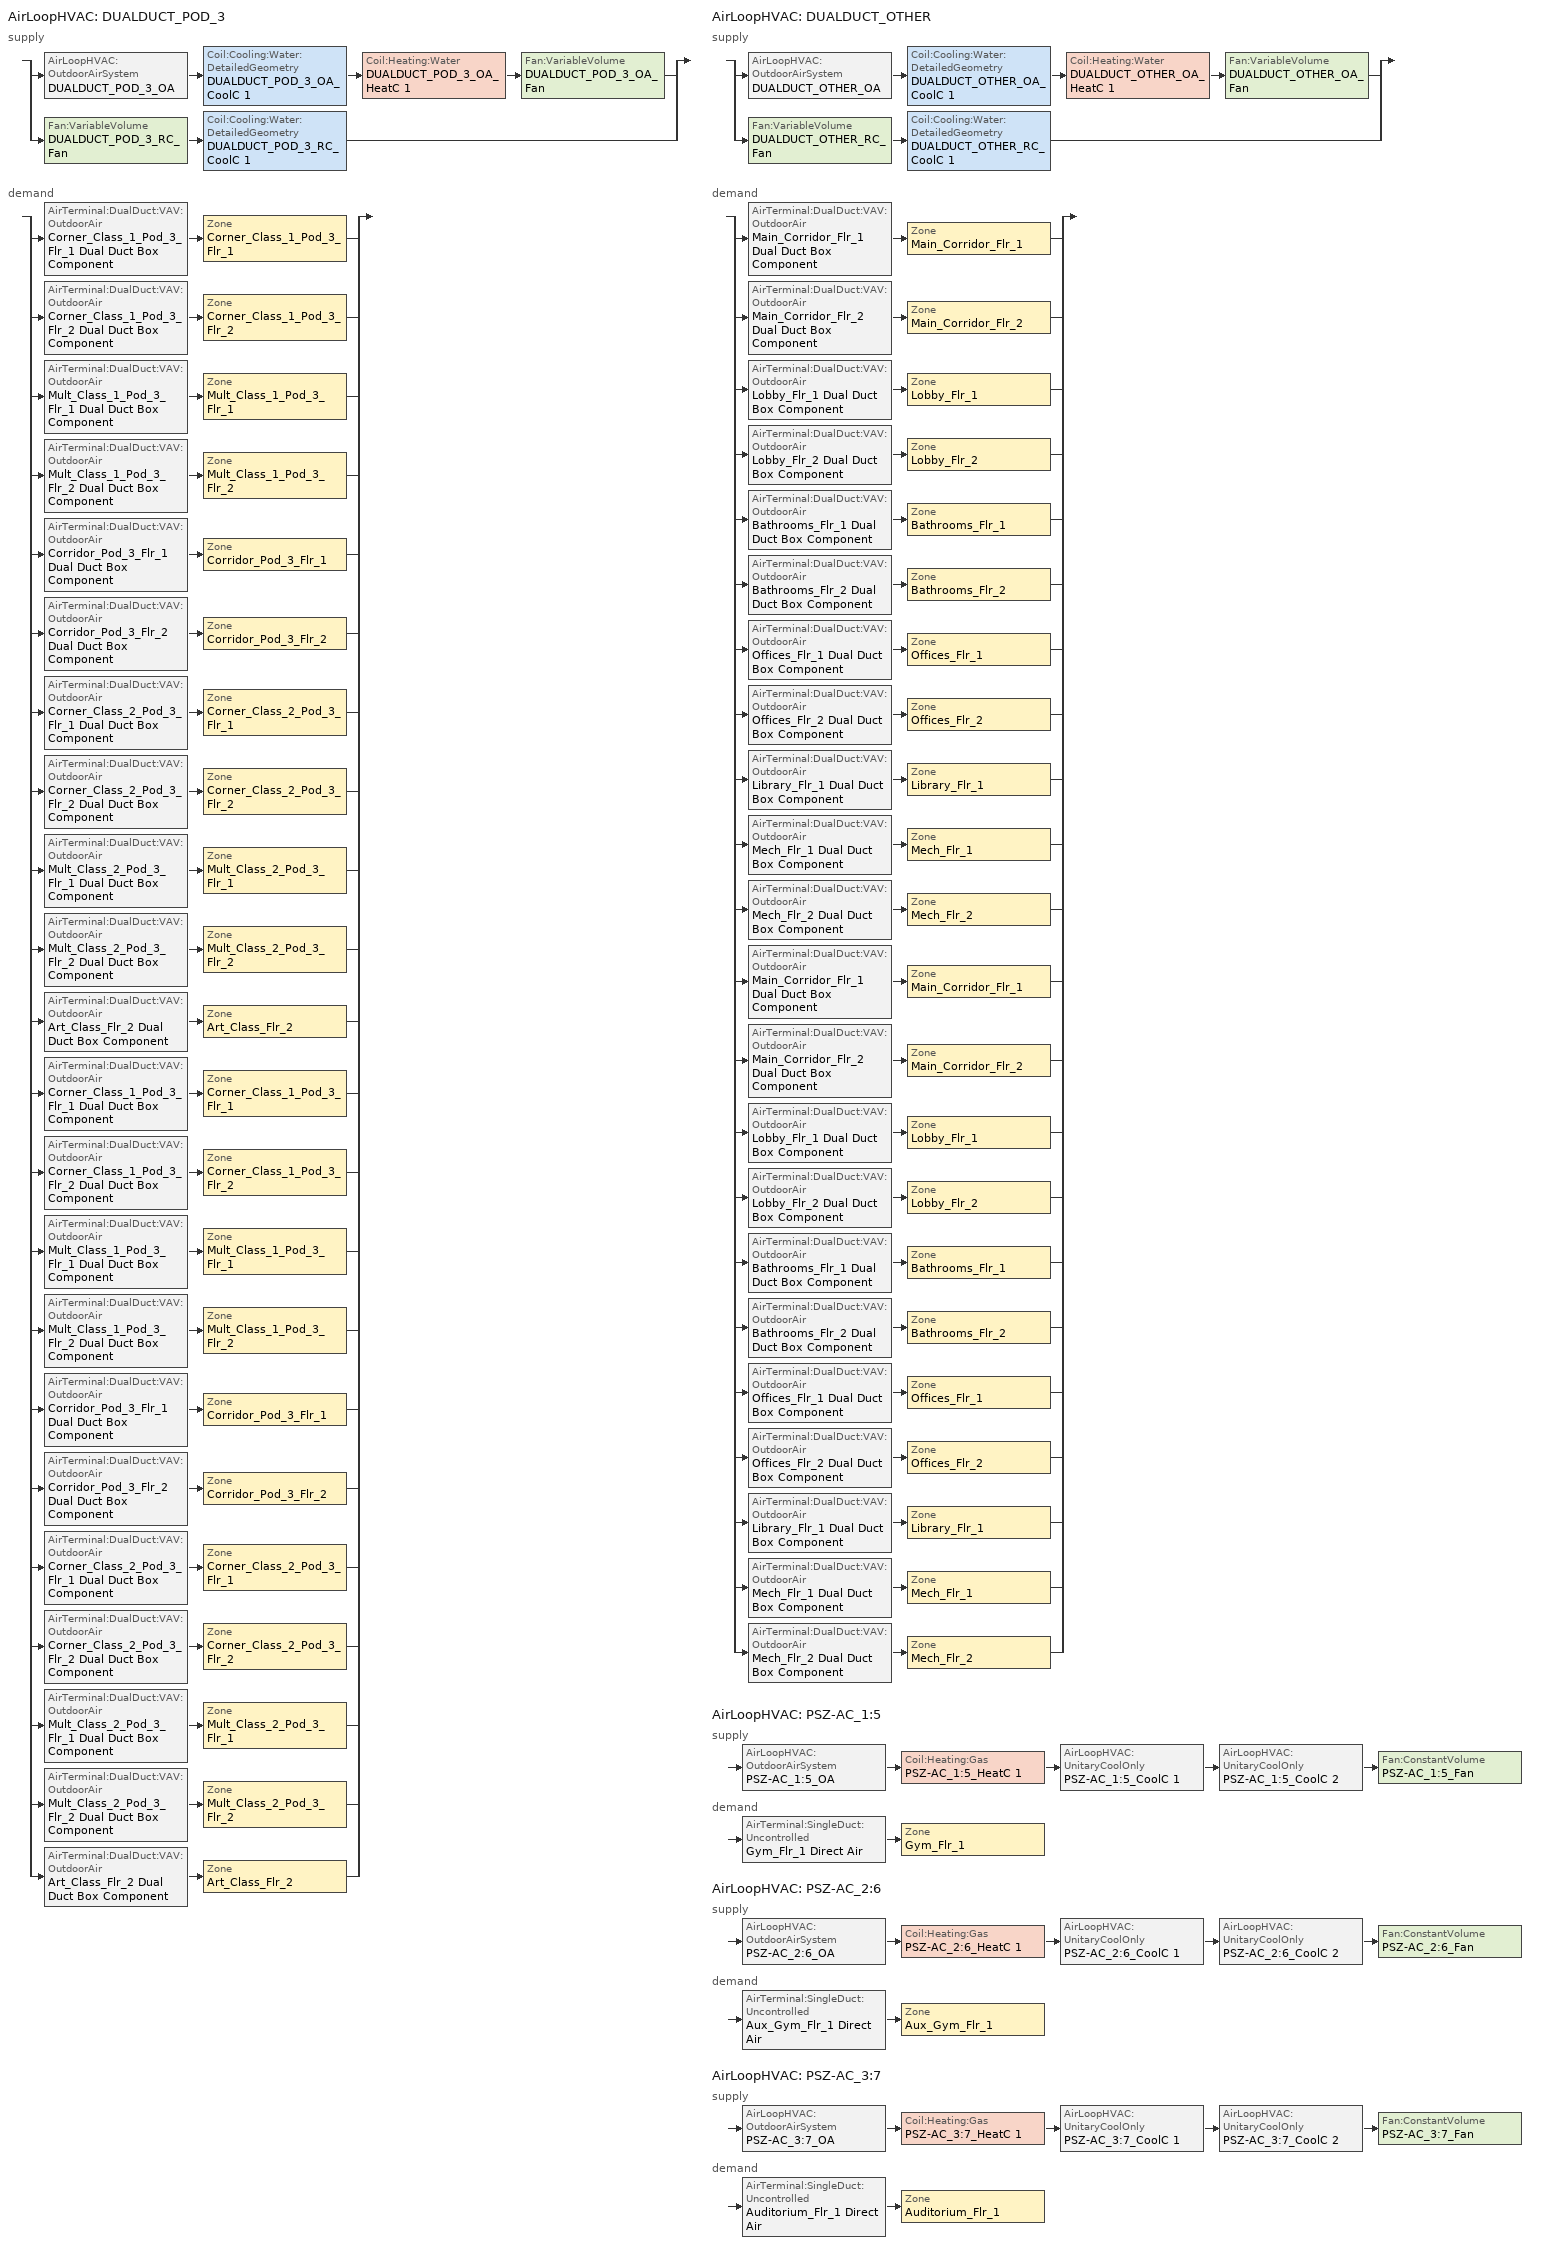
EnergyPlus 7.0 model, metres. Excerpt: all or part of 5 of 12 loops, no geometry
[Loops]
AirLoopHVAC 'DUALDUCT_POD_3'
 supply: split
  | AirLoopHVAC:OutdoorAirSystem 'DUALDUCT_POD_3_OA' > Coil:Cooling:Water:DetailedGeometry 'DUALDUCT_POD_3_OA_CoolC 1' > Coil:Heating:Water 'DUALDUCT_POD_3_OA_HeatC 1' > Fan:VariableVolume 'DUALDUCT_POD_3_OA_Fan'
  | Fan:VariableVolume 'DUALDUCT_POD_3_RC_Fan' > Coil:Cooling:Water:DetailedGeometry 'DUALDUCT_POD_3_RC_CoolC 1'
 demand: split
  | AirTerminal:DualDuct:VAV:OutdoorAir 'Corner_Class_1_Pod_3_Flr_1 Dual Duct Box Component' > Zone 'Corner_Class_1_Pod_3_Flr_1'
  | AirTerminal:DualDuct:VAV:OutdoorAir 'Corner_Class_1_Pod_3_Flr_2 Dual Duct Box Component' > Zone 'Corner_Class_1_Pod_3_Flr_2'
  | AirTerminal:DualDuct:VAV:OutdoorAir 'Mult_Class_1_Pod_3_Flr_1 Dual Duct Box Component' > Zone 'Mult_Class_1_Pod_3_Flr_1'
  | AirTerminal:DualDuct:VAV:OutdoorAir 'Mult_Class_1_Pod_3_Flr_2 Dual Duct Box Component' > Zone 'Mult_Class_1_Pod_3_Flr_2'
  | AirTerminal:DualDuct:VAV:OutdoorAir 'Corridor_Pod_3_Flr_1 Dual Duct Box Component' > Zone 'Corridor_Pod_3_Flr_1'
  | AirTerminal:DualDuct:VAV:OutdoorAir 'Corridor_Pod_3_Flr_2 Dual Duct Box Component' > Zone 'Corridor_Pod_3_Flr_2'
  | AirTerminal:DualDuct:VAV:OutdoorAir 'Corner_Class_2_Pod_3_Flr_1 Dual Duct Box Component' > Zone 'Corner_Class_2_Pod_3_Flr_1'
  | AirTerminal:DualDuct:VAV:OutdoorAir 'Corner_Class_2_Pod_3_Flr_2 Dual Duct Box Component' > Zone 'Corner_Class_2_Pod_3_Flr_2'
  | AirTerminal:DualDuct:VAV:OutdoorAir 'Mult_Class_2_Pod_3_Flr_1 Dual Duct Box Component' > Zone 'Mult_Class_2_Pod_3_Flr_1'
  | AirTerminal:DualDuct:VAV:OutdoorAir 'Mult_Class_2_Pod_3_Flr_2 Dual Duct Box Component' > Zone 'Mult_Class_2_Pod_3_Flr_2'
  | AirTerminal:DualDuct:VAV:OutdoorAir 'Art_Class_Flr_2 Dual Duct Box Component' > Zone 'Art_Class_Flr_2'
  | AirTerminal:DualDuct:VAV:OutdoorAir 'Corner_Class_1_Pod_3_Flr_1 Dual Duct Box Component' > Zone 'Corner_Class_1_Pod_3_Flr_1'
  | AirTerminal:DualDuct:VAV:OutdoorAir 'Corner_Class_1_Pod_3_Flr_2 Dual Duct Box Component' > Zone 'Corner_Class_1_Pod_3_Flr_2'
  | AirTerminal:DualDuct:VAV:OutdoorAir 'Mult_Class_1_Pod_3_Flr_1 Dual Duct Box Component' > Zone 'Mult_Class_1_Pod_3_Flr_1'
  | AirTerminal:DualDuct:VAV:OutdoorAir 'Mult_Class_1_Pod_3_Flr_2 Dual Duct Box Component' > Zone 'Mult_Class_1_Pod_3_Flr_2'
  | AirTerminal:DualDuct:VAV:OutdoorAir 'Corridor_Pod_3_Flr_1 Dual Duct Box Component' > Zone 'Corridor_Pod_3_Flr_1'
  | AirTerminal:DualDuct:VAV:OutdoorAir 'Corridor_Pod_3_Flr_2 Dual Duct Box Component' > Zone 'Corridor_Pod_3_Flr_2'
  | AirTerminal:DualDuct:VAV:OutdoorAir 'Corner_Class_2_Pod_3_Flr_1 Dual Duct Box Component' > Zone 'Corner_Class_2_Pod_3_Flr_1'
  | AirTerminal:DualDuct:VAV:OutdoorAir 'Corner_Class_2_Pod_3_Flr_2 Dual Duct Box Component' > Zone 'Corner_Class_2_Pod_3_Flr_2'
  | AirTerminal:DualDuct:VAV:OutdoorAir 'Mult_Class_2_Pod_3_Flr_1 Dual Duct Box Component' > Zone 'Mult_Class_2_Pod_3_Flr_1'
  | AirTerminal:DualDuct:VAV:OutdoorAir 'Mult_Class_2_Pod_3_Flr_2 Dual Duct Box Component' > Zone 'Mult_Class_2_Pod_3_Flr_2'
  | AirTerminal:DualDuct:VAV:OutdoorAir 'Art_Class_Flr_2 Dual Duct Box Component' > Zone 'Art_Class_Flr_2'
AirLoopHVAC 'DUALDUCT_OTHER'
 supply: split
  | AirLoopHVAC:OutdoorAirSystem 'DUALDUCT_OTHER_OA' > Coil:Cooling:Water:DetailedGeometry 'DUALDUCT_OTHER_OA_CoolC 1' > Coil:Heating:Water 'DUALDUCT_OTHER_OA_HeatC 1' > Fan:VariableVolume 'DUALDUCT_OTHER_OA_Fan'
  | Fan:VariableVolume 'DUALDUCT_OTHER_RC_Fan' > Coil:Cooling:Water:DetailedGeometry 'DUALDUCT_OTHER_RC_CoolC 1'
 demand: split
  | AirTerminal:DualDuct:VAV:OutdoorAir 'Main_Corridor_Flr_1 Dual Duct Box Component' > Zone 'Main_Corridor_Flr_1'
  | AirTerminal:DualDuct:VAV:OutdoorAir 'Main_Corridor_Flr_2 Dual Duct Box Component' > Zone 'Main_Corridor_Flr_2'
  | AirTerminal:DualDuct:VAV:OutdoorAir 'Lobby_Flr_1 Dual Duct Box Component' > Zone 'Lobby_Flr_1'
  | AirTerminal:DualDuct:VAV:OutdoorAir 'Lobby_Flr_2 Dual Duct Box Component' > Zone 'Lobby_Flr_2'
  | AirTerminal:DualDuct:VAV:OutdoorAir 'Bathrooms_Flr_1 Dual Duct Box Component' > Zone 'Bathrooms_Flr_1'
  | AirTerminal:DualDuct:VAV:OutdoorAir 'Bathrooms_Flr_2 Dual Duct Box Component' > Zone 'Bathrooms_Flr_2'
  | AirTerminal:DualDuct:VAV:OutdoorAir 'Offices_Flr_1 Dual Duct Box Component' > Zone 'Offices_Flr_1'
  | AirTerminal:DualDuct:VAV:OutdoorAir 'Offices_Flr_2 Dual Duct Box Component' > Zone 'Offices_Flr_2'
  | AirTerminal:DualDuct:VAV:OutdoorAir 'Library_Flr_1 Dual Duct Box Component' > Zone 'Library_Flr_1'
  | AirTerminal:DualDuct:VAV:OutdoorAir 'Mech_Flr_1 Dual Duct Box Component' > Zone 'Mech_Flr_1'
  | AirTerminal:DualDuct:VAV:OutdoorAir 'Mech_Flr_2 Dual Duct Box Component' > Zone 'Mech_Flr_2'
  | AirTerminal:DualDuct:VAV:OutdoorAir 'Main_Corridor_Flr_1 Dual Duct Box Component' > Zone 'Main_Corridor_Flr_1'
  | AirTerminal:DualDuct:VAV:OutdoorAir 'Main_Corridor_Flr_2 Dual Duct Box Component' > Zone 'Main_Corridor_Flr_2'
  | AirTerminal:DualDuct:VAV:OutdoorAir 'Lobby_Flr_1 Dual Duct Box Component' > Zone 'Lobby_Flr_1'
  | AirTerminal:DualDuct:VAV:OutdoorAir 'Lobby_Flr_2 Dual Duct Box Component' > Zone 'Lobby_Flr_2'
  | AirTerminal:DualDuct:VAV:OutdoorAir 'Bathrooms_Flr_1 Dual Duct Box Component' > Zone 'Bathrooms_Flr_1'
  | AirTerminal:DualDuct:VAV:OutdoorAir 'Bathrooms_Flr_2 Dual Duct Box Component' > Zone 'Bathrooms_Flr_2'
  | AirTerminal:DualDuct:VAV:OutdoorAir 'Offices_Flr_1 Dual Duct Box Component' > Zone 'Offices_Flr_1'
  | AirTerminal:DualDuct:VAV:OutdoorAir 'Offices_Flr_2 Dual Duct Box Component' > Zone 'Offices_Flr_2'
  | AirTerminal:DualDuct:VAV:OutdoorAir 'Library_Flr_1 Dual Duct Box Component' > Zone 'Library_Flr_1'
  | AirTerminal:DualDuct:VAV:OutdoorAir 'Mech_Flr_1 Dual Duct Box Component' > Zone 'Mech_Flr_1'
  | AirTerminal:DualDuct:VAV:OutdoorAir 'Mech_Flr_2 Dual Duct Box Component' > Zone 'Mech_Flr_2'
AirLoopHVAC 'PSZ-AC_1:5'
 supply: AirLoopHVAC:OutdoorAirSystem 'PSZ-AC_1:5_OA' > Coil:Heating:Gas 'PSZ-AC_1:5_HeatC 1' > AirLoopHVAC:UnitaryCoolOnly 'PSZ-AC_1:5_CoolC 1' > AirLoopHVAC:UnitaryCoolOnly 'PSZ-AC_1:5_CoolC 2' > Fan:ConstantVolume 'PSZ-AC_1:5_Fan'
 demand: AirTerminal:SingleDuct:Uncontrolled 'Gym_Flr_1 Direct Air' > Zone 'Gym_Flr_1'
AirLoopHVAC 'PSZ-AC_2:6'
 supply: AirLoopHVAC:OutdoorAirSystem 'PSZ-AC_2:6_OA' > Coil:Heating:Gas 'PSZ-AC_2:6_HeatC 1' > AirLoopHVAC:UnitaryCoolOnly 'PSZ-AC_2:6_CoolC 1' > AirLoopHVAC:UnitaryCoolOnly 'PSZ-AC_2:6_CoolC 2' > Fan:ConstantVolume 'PSZ-AC_2:6_Fan'
 demand: AirTerminal:SingleDuct:Uncontrolled 'Aux_Gym_Flr_1 Direct Air' > Zone 'Aux_Gym_Flr_1'
AirLoopHVAC 'PSZ-AC_3:7'
 supply: AirLoopHVAC:OutdoorAirSystem 'PSZ-AC_3:7_OA' > Coil:Heating:Gas 'PSZ-AC_3:7_HeatC 1' > AirLoopHVAC:UnitaryCoolOnly 'PSZ-AC_3:7_CoolC 1' > AirLoopHVAC:UnitaryCoolOnly 'PSZ-AC_3:7_CoolC 2' > Fan:ConstantVolume 'PSZ-AC_3:7_Fan'
 demand: AirTerminal:SingleDuct:Uncontrolled 'Auditorium_Flr_1 Direct Air' > Zone 'Auditorium_Flr_1'
[Sizing:Zone] Zone Cooling Design Supply Air Temperature {C}=14; Zone Heating Design Supply Air Temperature {C}=40; Zone Cooling Design Supply Air Humidity Ratio {kg-H20/kg-air}=0.0085; Zone Heating Design Supply Air Humidity Ratio {kg-H20/kg-air}=0.008; Cooling Design Air Flow Method {Flow/Zone | DesignDay | DesignDayWithLimit}=DesignDay; Cooling Minimum Air Flow Fraction=0; Heating Design Air Flow Method {Flow/Zone | DesignDay}=DesignDay; Heating Design Air Flow Rate=0; Design Zone Air Distribution Effectiveness in Cooling Mode=1; Design Zone Air Distribution Effectiveness in Heating Mode=1
Name | Design Specification Outdoor Air Object
Corner_Class_1_Pod_3_Flr_1 | Corner_Class_1_Pod_3_Flr_1 OA Design Spec
Corner_Class_1_Pod_3_Flr_2 | Corner_Class_1_Pod_3_Flr_2 OA Design Spec
Mult_Class_1_Pod_3_Flr_1 | Mult_Class_1_Pod_3_Flr_1 OA Design Spec
Mult_Class_1_Pod_3_Flr_2 | Mult_Class_1_Pod_3_Flr_2 OA Design Spec
Corridor_Pod_3_Flr_1 | Corridor_Pod_3_Flr_1 OA Design Spec
Corridor_Pod_3_Flr_2 | Corridor_Pod_3_Flr_2 OA Design Spec
Corner_Class_2_Pod_3_Flr_1 | Corner_Class_2_Pod_3_Flr_1 OA Design Spec
Corner_Class_2_Pod_3_Flr_2 | Corner_Class_2_Pod_3_Flr_2 OA Design Spec
Mult_Class_2_Pod_3_Flr_1 | Mult_Class_2_Pod_3_Flr_1 OA Design Spec
Mult_Class_2_Pod_3_Flr_2 | Mult_Class_2_Pod_3_Flr_2 OA Design Spec
Art_Class_Flr_2 | Art_Class_Flr_2 OA Design Spec
Main_Corridor_Flr_1 | Main_Corridor_Flr_1 OA Design Spec
Main_Corridor_Flr_2 | Main_Corridor_Flr_2 OA Design Spec
Lobby_Flr_1 | Lobby_Flr_1 OA Design Spec
Lobby_Flr_2 | Lobby_Flr_2 OA Design Spec
Bathrooms_Flr_1 | Bathrooms_Flr_1 OA Design Spec
Bathrooms_Flr_2 | Bathrooms_Flr_2 OA Design Spec
Offices_Flr_1 | Offices_Flr_1 OA Design Spec
Offices_Flr_2 | Offices_Flr_2 OA Design Spec
Library_Flr_1 | Library_Flr_1 OA Design Spec
Mech_Flr_1 | Mech_Flr_1 OA Design Spec
Mech_Flr_2 | Mech_Flr_2 OA Design Spec
Gym_Flr_1 | Gym_Flr_1 OA Design Spec
Aux_Gym_Flr_1 | Aux_Gym_Flr_1 OA Design Spec
Auditorium_Flr_1 | Auditorium_Flr_1 OA Design Spec
[DesignSpecification:OutdoorAir] Outdoor Air Flow Air Changes per Hour {1/hr}=0
Name | Outdoor Air Method | Outdoor Air Flow Per Person {m3/s-person} | Outdoor Air Flow Per Zone Floor Area {m3/s-m2} | Outdoor Air Flow Per Zone {m3/s} | Outdoor Air Flow per Person {m3/s-person} | Outdoor Air Flow per Zone Floor Area {m3/s-m2} | Outdoor Air Flow per Zone {m3/s} | Outdoor Air Flow Rate Fraction Schedule
Corner_Class_1_Pod_3_Flr_1 OA Design Spec; Corner_Class_1_Pod_3_Flr_2 OA Design Spec; Mult_Class_1_Pod_3_Flr_1 OA Design Spec; Mult_Class_1_Pod_3_Flr_2 OA Design Spec; Corner_Class_2_Pod_3_Flr_1 OA Design Spec; Corner_Class_2_Pod_3_Flr_2 OA Design Spec; Mult_Class_2_Pod_3_Flr_1 OA Design Spec; Mult_Class_2_Pod_3_Flr_2 OA Design Spec; Library_Flr_1 OA Design Spec | Sum | 0.004719 | 0.00061 | 0
Corner_Class_1_Pod_3_Flr_1 Dual Duct Box OA Design Spec; Corner_Class_1_Pod_3_Flr_2 Dual Duct Box OA Design Spec; Mult_Class_1_Pod_3_Flr_1 Dual Duct Box OA Design Spec; Mult_Class_1_Pod_3_Flr_2 Dual Duct Box OA Design Spec; Corner_Class_2_Pod_3_Flr_1 Dual Duct Box OA Design Spec; Corner_Class_2_Pod_3_Flr_2 Dual Duct Box OA Design Spec; Mult_Class_2_Pod_3_Flr_1 Dual Duct Box OA Design Spec; Mult_Class_2_Pod_3_Flr_2 Dual Duct Box OA Design Spec; Library_Flr_1 Dual Duct Box OA Design Spec | Sum |  |  |  | 0.004719 | 0.00061 | 0 | MinOA_Sched
Corridor_Pod_3_Flr_1 OA Design Spec; Corridor_Pod_3_Flr_2 OA Design Spec | Flow/Zone | 0 | 0 | 0.0976
Corridor_Pod_3_Flr_1 Dual Duct Box OA Design Spec; Corridor_Pod_3_Flr_2 Dual Duct Box OA Design Spec | Flow/Zone |  |  |  | 0 | 0 | 0.0976 | MinOA_Sched
Art_Class_Flr_2 OA Design Spec | Sum | 0.004719 | 0.000914 | 0
Art_Class_Flr_2 Dual Duct Box OA Design Spec | Sum |  |  |  | 0.004719 | 0.000914 | 0 | MinOA_Sched
Main_Corridor_Flr_1 OA Design Spec; Main_Corridor_Flr_2 OA Design Spec | Flow/Zone | 0 | 0 | 0.3477
Main_Corridor_Flr_1 Dual Duct Box OA Design Spec; Main_Corridor_Flr_2 Dual Duct Box OA Design Spec | Flow/Zone |  |  |  | 0 | 0 | 0.3477 | MinOA_Sched
Lobby_Flr_1 OA Design Spec; Lobby_Flr_2 OA Design Spec | Flow/Zone | 0 | 0 | 0.06405
Lobby_Flr_1 Dual Duct Box OA Design Spec; Lobby_Flr_2 Dual Duct Box OA Design Spec | Flow/Zone |  |  |  | 0 | 0 | 0.06405 | MinOA_Sched
Bathrooms_Flr_1 OA Design Spec; Bathrooms_Flr_2 OA Design Spec | Flow/Zone | 0 | 0 | 0.42672
Bathrooms_Flr_1 Dual Duct Box OA Design Spec; Bathrooms_Flr_2 Dual Duct Box OA Design Spec | Flow/Zone |  |  |  | 0 | 0 | 0.42672 | MinOA_Sched
Offices_Flr_1 OA Design Spec; Offices_Flr_2 OA Design Spec | Sum | 0.00236 | 0.000305 | 0
Offices_Flr_1 Dual Duct Box OA Design Spec; Offices_Flr_2 Dual Duct Box OA Design Spec | Sum |  |  |  | 0.00236 | 0.000305 | 0 | MinOA_Sched
Mech_Flr_1 OA Design Spec; Mech_Flr_2 OA Design Spec | Flow/Zone | 0 | 0 | 0.10431
Mech_Flr_1 Dual Duct Box OA Design Spec; Mech_Flr_2 Dual Duct Box OA Design Spec | Flow/Zone |  |  |  | 0 | 0 | 0.10431 | MinOA_Sched
Gym_Flr_1 OA Design Spec | Flow/Zone | 0 | 0 | 7.59772
Aux_Gym_Flr_1 OA Design Spec | Flow/Zone | 0 | 0 | 4.79856
Auditorium_Flr_1 OA Design Spec | Flow/Zone | 0 | 0 | 1.93317
[ZoneControl:Thermostat] Control Type Schedule=Dual Zone Control Type Sched
Name | Zone | Control 1
Corner_Class_1_Pod_3_Flr_1 Thermostat | Corner_Class_1_Pod_3_Flr_1 | Corner_Class_1_Pod_3_Flr_1 DualSPSched
Corner_Class_1_Pod_3_Flr_2 Thermostat | Corner_Class_1_Pod_3_Flr_2 | Corner_Class_1_Pod_3_Flr_2 DualSPSched
Mult_Class_1_Pod_3_Flr_1 Thermostat | Mult_Class_1_Pod_3_Flr_1 | Mult_Class_1_Pod_3_Flr_1 DualSPSched
Mult_Class_1_Pod_3_Flr_2 Thermostat | Mult_Class_1_Pod_3_Flr_2 | Mult_Class_1_Pod_3_Flr_2 DualSPSched
Corridor_Pod_3_Flr_1 Thermostat | Corridor_Pod_3_Flr_1 | Corridor_Pod_3_Flr_1 DualSPSched
Corridor_Pod_3_Flr_2 Thermostat | Corridor_Pod_3_Flr_2 | Corridor_Pod_3_Flr_2 DualSPSched
Corner_Class_2_Pod_3_Flr_1 Thermostat | Corner_Class_2_Pod_3_Flr_1 | Corner_Class_2_Pod_3_Flr_1 DualSPSched
Corner_Class_2_Pod_3_Flr_2 Thermostat | Corner_Class_2_Pod_3_Flr_2 | Corner_Class_2_Pod_3_Flr_2 DualSPSched
Mult_Class_2_Pod_3_Flr_1 Thermostat | Mult_Class_2_Pod_3_Flr_1 | Mult_Class_2_Pod_3_Flr_1 DualSPSched
Mult_Class_2_Pod_3_Flr_2 Thermostat | Mult_Class_2_Pod_3_Flr_2 | Mult_Class_2_Pod_3_Flr_2 DualSPSched
Art_Class_Flr_2 Thermostat | Art_Class_Flr_2 | Art_Class_Flr_2 DualSPSched
Main_Corridor_Flr_1 Thermostat | Main_Corridor_Flr_1 | Main_Corridor_Flr_1 DualSPSched
Main_Corridor_Flr_2 Thermostat | Main_Corridor_Flr_2 | Main_Corridor_Flr_2 DualSPSched
Lobby_Flr_1 Thermostat | Lobby_Flr_1 | Lobby_Flr_1 DualSPSched
Lobby_Flr_2 Thermostat | Lobby_Flr_2 | Lobby_Flr_2 DualSPSched
Bathrooms_Flr_1 Thermostat | Bathrooms_Flr_1 | Bathrooms_Flr_1 DualSPSched
Bathrooms_Flr_2 Thermostat | Bathrooms_Flr_2 | Bathrooms_Flr_2 DualSPSched
Offices_Flr_1 Thermostat | Offices_Flr_1 | Offices_Flr_1 DualSPSched
Offices_Flr_2 Thermostat | Offices_Flr_2 | Offices_Flr_2 DualSPSched
Library_Flr_1 Thermostat | Library_Flr_1 | Library_Flr_1 DualSPSched
Mech_Flr_1 Thermostat | Mech_Flr_1 | Mech_Flr_1 DualSPSched
Mech_Flr_2 Thermostat | Mech_Flr_2 | Mech_Flr_2 DualSPSched
Gym_Flr_1 Thermostat | Gym_Flr_1 | Gym_Flr_1 DualSPSched
Aux_Gym_Flr_1 Thermostat | Aux_Gym_Flr_1 | Aux_Gym_Flr_1 DualSPSched
Auditorium_Flr_1 Thermostat | Auditorium_Flr_1 | Auditorium_Flr_1 DualSPSched
[ThermostatSetpoint:DualSetpoint]
Name | Heating Setpoint Temperature Schedule | Cooling Setpoint Temperature Schedule
Corner_Class_1_Pod_3_Flr_1 DualSPSched; Corner_Class_1_Pod_3_Flr_2 DualSPSched; Mult_Class_1_Pod_3_Flr_1 DualSPSched; Mult_Class_1_Pod_3_Flr_2 DualSPSched; Corridor_Pod_3_Flr_1 DualSPSched; Corridor_Pod_3_Flr_2 DualSPSched; Corner_Class_2_Pod_3_Flr_1 DualSPSched; Corner_Class_2_Pod_3_Flr_2 DualSPSched; Mult_Class_2_Pod_3_Flr_1 DualSPSched; Mult_Class_2_Pod_3_Flr_2 DualSPSched; Art_Class_Flr_2 DualSPSched; Main_Corridor_Flr_1 DualSPSched; Main_Corridor_Flr_2 DualSPSched; Lobby_Flr_1 DualSPSched; Lobby_Flr_2 DualSPSched; Bathrooms_Flr_1 DualSPSched; Bathrooms_Flr_2 DualSPSched; Offices_Flr_1 DualSPSched; Offices_Flr_2 DualSPSched; Library_Flr_1 DualSPSched; Mech_Flr_1 DualSPSched; Mech_Flr_2 DualSPSched | HtgSetP_Sch | ClgSetP_Sch
Gym_Flr_1 DualSPSched; Aux_Gym_Flr_1 DualSPSched; Auditorium_Flr_1 DualSPSched | GymAud_HtgSetP_Sch | GymAud_ClgSetP_Sch
[Zone equipment]
Corner_Class_1_Pod_3_Flr_1: Corner_Class_1_Pod_3_Flr_1 Dual Duct Box Component, Corner_Class_1_Pod_3_Flr_1 Baseboard Heater
Corner_Class_1_Pod_3_Flr_2: Corner_Class_1_Pod_3_Flr_2 Dual Duct Box Component, Corner_Class_1_Pod_3_Flr_2 Baseboard Heater
Mult_Class_1_Pod_3_Flr_1: Mult_Class_1_Pod_3_Flr_1 Dual Duct Box Component, Mult_Class_1_Pod_3_Flr_1 Baseboard Heater
Mult_Class_1_Pod_3_Flr_2: Mult_Class_1_Pod_3_Flr_2 Dual Duct Box Component, Mult_Class_1_Pod_3_Flr_2 Baseboard Heater
Corridor_Pod_3_Flr_1: Corridor_Pod_3_Flr_1 Dual Duct Box Component, Corridor_Pod_3_Flr_1 Baseboard Heater
Corridor_Pod_3_Flr_2: Corridor_Pod_3_Flr_2 Dual Duct Box Component, Corridor_Pod_3_Flr_2 Baseboard Heater
Corner_Class_2_Pod_3_Flr_1: Corner_Class_2_Pod_3_Flr_1 Dual Duct Box Component, Corner_Class_2_Pod_3_Flr_1 Baseboard Heater
Corner_Class_2_Pod_3_Flr_2: Corner_Class_2_Pod_3_Flr_2 Dual Duct Box Component, Corner_Class_2_Pod_3_Flr_2 Baseboard Heater
Mult_Class_2_Pod_3_Flr_1: Mult_Class_2_Pod_3_Flr_1 Dual Duct Box Component, Mult_Class_2_Pod_3_Flr_1 Baseboard Heater
Mult_Class_2_Pod_3_Flr_2: Mult_Class_2_Pod_3_Flr_2 Dual Duct Box Component, Mult_Class_2_Pod_3_Flr_2 Baseboard Heater
Art_Class_Flr_2: Art_Class_Flr_2 Dual Duct Box Component, Art_Class_Flr_2 Baseboard Heater
Main_Corridor_Flr_1: Main_Corridor_Flr_1 Dual Duct Box Component, Main_Corridor_Flr_1 Baseboard Heater
Main_Corridor_Flr_2: Main_Corridor_Flr_2 Dual Duct Box Component, Main_Corridor_Flr_2 Baseboard Heater
Lobby_Flr_1: Lobby_Flr_1 Dual Duct Box Component, Lobby_Flr_1 Baseboard Heater
Lobby_Flr_2: Lobby_Flr_2 Dual Duct Box Component, Lobby_Flr_2 Baseboard Heater
Bathrooms_Flr_1: Bathrooms_Flr_1 Dual Duct Box Component, Bathrooms_Flr_1 Baseboard Heater, Bathrooms_Flr_1 Exhaust Fan 1
Bathrooms_Flr_2: Bathrooms_Flr_2 Dual Duct Box Component, Bathrooms_Flr_2 Baseboard Heater, Bathrooms_Flr_2 Exhaust Fan 1
Offices_Flr_1: Offices_Flr_1 Dual Duct Box Component, Offices_Flr_1 Baseboard Heater
Offices_Flr_2: Offices_Flr_2 Dual Duct Box Component, Offices_Flr_2 Baseboard Heater
Library_Flr_1: Library_Flr_1 Dual Duct Box Component, Library_Flr_1 Baseboard Heater
Mech_Flr_1: Mech_Flr_1 Dual Duct Box Component, Mech_Flr_1 Baseboard Heater
Mech_Flr_2: Mech_Flr_2 Dual Duct Box Component, Mech_Flr_2 Baseboard Heater
Gym_Flr_1: Gym_Flr_1 Direct Air
Aux_Gym_Flr_1: Aux_Gym_Flr_1 Direct Air
Auditorium_Flr_1: Auditorium_Flr_1 Direct Air
[AirTerminal:DualDuct:VAV:OutdoorAir] Availability Schedule=ALWAYS_ON; Maximum Damper Air Flow Rate {m3/s}=AUTOSIZE
Name | Design Specification Outdoor Air Object | Per Person Ventilation Rate Mode
Corner_Class_1_Pod_3_Flr_1 Dual Duct Box Component | Corner_Class_1_Pod_3_Flr_1 Dual Duct Box OA Design Spec | CurrentOccupancy
Corner_Class_1_Pod_3_Flr_2 Dual Duct Box Component | Corner_Class_1_Pod_3_Flr_2 Dual Duct Box OA Design Spec | CurrentOccupancy
Mult_Class_1_Pod_3_Flr_1 Dual Duct Box Component | Mult_Class_1_Pod_3_Flr_1 Dual Duct Box OA Design Spec | CurrentOccupancy
Mult_Class_1_Pod_3_Flr_2 Dual Duct Box Component | Mult_Class_1_Pod_3_Flr_2 Dual Duct Box OA Design Spec | CurrentOccupancy
Corridor_Pod_3_Flr_1 Dual Duct Box Component | Corridor_Pod_3_Flr_1 Dual Duct Box OA Design Spec | DesignOccupancy
Corridor_Pod_3_Flr_2 Dual Duct Box Component | Corridor_Pod_3_Flr_2 Dual Duct Box OA Design Spec | DesignOccupancy
Corner_Class_2_Pod_3_Flr_1 Dual Duct Box Component | Corner_Class_2_Pod_3_Flr_1 Dual Duct Box OA Design Spec | CurrentOccupancy
Corner_Class_2_Pod_3_Flr_2 Dual Duct Box Component | Corner_Class_2_Pod_3_Flr_2 Dual Duct Box OA Design Spec | CurrentOccupancy
Mult_Class_2_Pod_3_Flr_1 Dual Duct Box Component | Mult_Class_2_Pod_3_Flr_1 Dual Duct Box OA Design Spec | CurrentOccupancy
Mult_Class_2_Pod_3_Flr_2 Dual Duct Box Component | Mult_Class_2_Pod_3_Flr_2 Dual Duct Box OA Design Spec | CurrentOccupancy
Art_Class_Flr_2 Dual Duct Box Component | Art_Class_Flr_2 Dual Duct Box OA Design Spec | CurrentOccupancy
Main_Corridor_Flr_1 Dual Duct Box Component | Main_Corridor_Flr_1 Dual Duct Box OA Design Spec | DesignOccupancy
Main_Corridor_Flr_2 Dual Duct Box Component | Main_Corridor_Flr_2 Dual Duct Box OA Design Spec | DesignOccupancy
Lobby_Flr_1 Dual Duct Box Component | Lobby_Flr_1 Dual Duct Box OA Design Spec | DesignOccupancy
Lobby_Flr_2 Dual Duct Box Component | Lobby_Flr_2 Dual Duct Box OA Design Spec | DesignOccupancy
Bathrooms_Flr_1 Dual Duct Box Component | Bathrooms_Flr_1 Dual Duct Box OA Design Spec | DesignOccupancy
Bathrooms_Flr_2 Dual Duct Box Component | Bathrooms_Flr_2 Dual Duct Box OA Design Spec | DesignOccupancy
Offices_Flr_1 Dual Duct Box Component | Offices_Flr_1 Dual Duct Box OA Design Spec | CurrentOccupancy
Offices_Flr_2 Dual Duct Box Component | Offices_Flr_2 Dual Duct Box OA Design Spec | CurrentOccupancy
Library_Flr_1 Dual Duct Box Component | Library_Flr_1 Dual Duct Box OA Design Spec | CurrentOccupancy
Mech_Flr_1 Dual Duct Box Component | Mech_Flr_1 Dual Duct Box OA Design Spec | DesignOccupancy
Mech_Flr_2 Dual Duct Box Component | Mech_Flr_2 Dual Duct Box OA Design Spec | DesignOccupancy
[Fan:ZoneExhaust] Availability Schedule=MinOA_Sched; Fan Efficiency=0.45; Pressure Rise {Pa}=125; Maximum Flow Rate {m3/s} [*******]=0.4267
Bathrooms_Flr_1 Exhaust Fan 1; Bathrooms_Flr_2 Exhaust Fan 1
[AirTerminal:SingleDuct:Uncontrolled] Availability Schedule=ALWAYS_ON; Maximum Air Flow Rate {m3/s}=AUTOSIZE
Gym_Flr_1 Direct Air; Aux_Gym_Flr_1 Direct Air; Auditorium_Flr_1 Direct Air
[SetpointManager:SingleZone:Reheat] Control Variable=Temperature; Minimum Supply Air Temperature C=10; Maximum Supply Air Temperature C=50
Name | Control Zone | Setpoint Node or NodeList
SupAirTemp MngrGym_Flr_1 | Gym_Flr_1 | PSZ-AC_1:5 Supply Equipment Outlet Node
SupAirTemp MngrAux_Gym_Flr_1 | Aux_Gym_Flr_1 | PSZ-AC_2:6 Supply Equipment Outlet Node
SupAirTemp MngrAuditorium_Flr_1 | Auditorium_Flr_1 | PSZ-AC_3:7 Supply Equipment Outlet Node
[AirLoopHVAC] Design Supply Air Flow Rate {m3/s}=AUTOSIZE
DUALDUCT_POD_3; DUALDUCT_OTHER; PSZ-AC_1:5; PSZ-AC_2:6; PSZ-AC_3:7
[Controller:WaterCoil] Control Variable {Temperature | HumidityRatio | TemperatureAndHumidityRatio | Flow}=Temperature; Maximum Actuated Flow {m3/s}=AUTOSIZE; Minimum Actuated Flow {m3/s}=0
Name | Action {Normal | Reverse} | Actuator Variable {Flow} | Actuator Variable {FLOW} | Controller Convergence Tolerance {delta C} [Delta temp from setpoint]
DUALDUCT_POD_3_OA_CoolC 1_Controller; DUALDUCT_POD_3_RC_CoolC 1_Controller; DUALDUCT_OTHER_OA_CoolC 1_Controller; DUALDUCT_OTHER_RC_CoolC 1_Controller | Reverse | Flow
DUALDUCT_POD_3_OA_HeatC 1_Controller; DUALDUCT_OTHER_OA_HeatC 1_Controller | Normal |  | Flow | 0.0001
[SetpointManager:Scheduled] Control Variable {Temperature | Others}=Temperature
Name | Schedule | Setpoint Node or NodeList
DUALDUCT_POD_3 SAT Setpoint | DOAS_SAT_Sch | DUALDUCT_POD_3 Supply Equipment Outlet Node
DUALDUCT_POD_3 RC SAT Setpoint | Cold_Deck_SAT_Sch | DUALDUCT_POD_3 Recirc Supply Equipment Outlet Node
DUALDUCT_OTHER SAT Setpoint | DOAS_SAT_Sch | DUALDUCT_OTHER Supply Equipment Outlet Node
DUALDUCT_OTHER RC SAT Setpoint | Cold_Deck_SAT_Sch | DUALDUCT_OTHER Recirc Supply Equipment Outlet Node
[SetpointManager:MixedAir]
Name | Control Variable {Temperature} | Setpoint Node or NodeList | Control Variable
DUALDUCT_POD_3_OA_CoolC 1 SAT Manager | Temperature | DUALDUCT_POD_3_OA_CoolC 1-DUALDUCT_POD_3_OA_HeatC 1Node
DUALDUCT_POD_3_OA_HeatC 1 SAT Manager | Temperature | DUALDUCT_POD_3_OA_HeatC 1-DUALDUCT_POD_3_OA_FanNode
DUALDUCT_POD_3 ERV Mixed Air Temp Manager |  | DUALDUCT_POD_3_OAOutside Air Heat Recovery-DUALDUCT_POD_3_OAMixing BoxNode | Temperature
DUALDUCT_OTHER_OA_CoolC 1 SAT Manager | Temperature | DUALDUCT_OTHER_OA_CoolC 1-DUALDUCT_OTHER_OA_HeatC 1Node
DUALDUCT_OTHER_OA_HeatC 1 SAT Manager | Temperature | DUALDUCT_OTHER_OA_HeatC 1-DUALDUCT_OTHER_OA_FanNode
DUALDUCT_OTHER ERV Mixed Air Temp Manager |  | DUALDUCT_OTHER_OAOutside Air Heat Recovery-DUALDUCT_OTHER_OAMixing BoxNode | Temperature
PSZ-AC_1:5_HeatC 1 MixedAir Manager |  | PSZ-AC_1:5_HeatC 1-PSZ-AC_1:5_CoolC 1Node | Temperature
PSZ-AC_1:5_CoolC 1 SAT Manager | Temperature | PSZ-AC_1:5_CoolC 1-PSZ-AC_1:5_CoolC 2Node
PSZ-AC_1:5 ERV Mixed Air Temp Manager |  | PSZ-AC_1:5_OAOutside Air Heat Recovery-PSZ-AC_1:5_OAMixing BoxNode | Temperature
PSZ-AC_1:5 OA Mixed Air Temp Manager |  | PSZ-AC_1:5_OA-PSZ-AC_1:5_HeatC 1Node | Temperature
PSZ-AC_2:6_HeatC 1 MixedAir Manager |  | PSZ-AC_2:6_HeatC 1-PSZ-AC_2:6_CoolC 1Node | Temperature
PSZ-AC_2:6_CoolC 1 SAT Manager | Temperature | PSZ-AC_2:6_CoolC 1-PSZ-AC_2:6_CoolC 2Node
PSZ-AC_2:6 ERV Mixed Air Temp Manager |  | PSZ-AC_2:6_OAOutside Air Heat Recovery-PSZ-AC_2:6_OAMixing BoxNode | Temperature
PSZ-AC_2:6 OA Mixed Air Temp Manager |  | PSZ-AC_2:6_OA-PSZ-AC_2:6_HeatC 1Node | Temperature
PSZ-AC_3:7_HeatC 1 MixedAir Manager |  | PSZ-AC_3:7_HeatC 1-PSZ-AC_3:7_CoolC 1Node | Temperature
PSZ-AC_3:7_CoolC 1 SAT Manager | Temperature | PSZ-AC_3:7_CoolC 1-PSZ-AC_3:7_CoolC 2Node
PSZ-AC_3:7 ERV Mixed Air Temp Manager |  | PSZ-AC_3:7_OAOutside Air Heat Recovery-PSZ-AC_3:7_OAMixing BoxNode | Temperature
PSZ-AC_3:7 OA Mixed Air Temp Manager |  | PSZ-AC_3:7_OA-PSZ-AC_3:7_HeatC 1Node | Temperature
[Sizing:System] Design Outdoor Air Flow Rate {m3/s}=AUTOSIZE; Minimum System Air Flow Ratio=1; Preheat Design Temperature {C}=7; Preheat Design Humidity Ratio {kg-H2O/kg-air}=0.008; Precool Design Temperature {C}=12.8; Precool Design Humidity Ratio {kg-H2O/kg-air}=0.008; Central Cooling Design Supply Air Temperature {C}=12.8; Central Heating Design Supply Air Temperature {C}=40; Sizing Option {Coincident | NonCoincident}=NonCoincident; 100% Outdoor Air in Cooling {Yes | No}=No; 100% Outdoor Air in Heating {Yes | No}=No; Central Cooling Design Supply Air Humidity Ratio {kg-H2O/kg-air}=0.0085; Central Heating Design Supply Air Humidity Ratio {kg-H2O/kg-air}=0.008; Cooling Design Air Flow Method=DesignDay; Cooling Design Air Flow Rate {m3/s}=0; Heating Design Air Flow Method=DesignDay; Heating Design Air Flow Rate {m3/s}=0; System Outdoor Air Method { ZoneSum | VentilationRateProcedure }=VentilationRateProcedure
Name | Type Of Load To Size On
DUALDUCT_POD_3; DUALDUCT_OTHER | SENSIBLE
PSZ-AC_1:5; PSZ-AC_2:6; PSZ-AC_3:7 | Sensible
[HeatExchanger:AirToAir:SensibleAndLatent] Availability Schedule=ALWAYS_ON; Nominal Supply Air Flow Rate {m3/s}=AUTOSIZE; Sensible Effectiveness at 100% Heating Air Flow=0.75; Latent Effectiveness at 100% Heating Air Flow=0.69; Sensible Effectiveness at 75% Heating Air Flow=0.75; Latent Effectiveness at 75% Heating Air Flow=0.69; Sensible Effectiveness at 100% Cooling Air Flow=0.75; Latent Effectiveness at 100% Cooling Air Flow=0.69; Sensible Effectiveness at 75% Cooling Air Flow=0.75; Latent Effectiveness at 75% Cooling Air Flow=0.69; Nominal Electric Power {W}=0; Supply Outlet Temperature Control {YES | NO}=Yes; Heat Exchanger Type { Plate | Rotary }=Plate; Frost Control Type { None | ExhaustAirRecirculation | ExhaustOnly | MinimumExhaustTemperature }=ExhaustOnly; Threshold Temperature {C}=-23.3; Initial Defrost Time Fraction {min/min}=0.167; Rate of Defrost Time Fraction Increase {min/min per deg C}=0.024; Economizer Lockout=No
DUALDUCT_POD_3_OAOutside Air Heat Recovery; DUALDUCT_OTHER_OAOutside Air Heat Recovery; PSZ-AC_1:5_OAOutside Air Heat Recovery; PSZ-AC_2:6_OAOutside Air Heat Recovery; PSZ-AC_3:7_OAOutside Air Heat Recovery
[Controller:OutdoorAir] Maximum Outdoor Air Flow Rate {m3/s}=AUTOSIZE; Economizer Control Action Type=ModulateFlow; Economizer Maximum Limit Dry-Bulb Temperature {C}=28; Economizer Maximum Limit Enthalpy {J/kg}=64000; Economizer Minimum Limit Dry-Bulb Temperature {C}=-100; Lockout Type=NoLockout; Minimum Limit Type=FixedMinimum; High Humidity Control=No; Heat Recovery Bypass Control Type=BypassWhenOAFlowGreaterThanMinimum
Name | Minimum Outdoor Air Flow Rate {m3/s} | Economizer Control Type | Minimum Outdoor Air Schedule | Minimum Fraction of Outdoor Air Schedule
DUALDUCT_POD_3_OA_Controller | 0 | NoEconomizer | MinOA_Sched | DUALDUCT_POD_3_OAMinOAFracSchedule
DUALDUCT_OTHER_OA_Controller | 0 | NoEconomizer | MinOA_Sched | DUALDUCT_OTHER_OAMinOAFracSchedule
PSZ-AC_1:5_OA_Controller; PSZ-AC_2:6_OA_Controller; PSZ-AC_3:7_OA_Controller | AUTOSIZE | DifferentialEnthalpy | GymAud_MinOA_Sched
[Coil:Cooling:Water:DetailedGeometry] Availability Schedule=ALWAYS_ON; Maximum Water Flow Rate {m3/s}=AUTOSIZE; Tube Outside Surface Area  {m2}=AUTOSIZE; Total Tube Inside Area {m2}=AUTOSIZE; Fin Surface Area {m2}=AUTOSIZE; Minimum Airflow Area {m2}=AUTOSIZE; Coil Depth {m}=AUTOSIZE; Fin Diameter {m}=AUTOSIZE; Fin Thickness {m}=0.0015; Tube Inside Diameter  {m}=0.01445; Tube Outside Diameter {m}=0.0159; Tube Thermal Conductivity {W/m-K}=386; Fin Thermal Conductivity {W/m-K}=204; Fin Spacing {m}=0.0018; Tube Depth Spacing {m}=0.026; Number of Tube Rows=6; Number of Tubes per Row=AUTOSIZE
DUALDUCT_POD_3_OA_CoolC 1; DUALDUCT_POD_3_RC_CoolC 1; DUALDUCT_OTHER_OA_CoolC 1; DUALDUCT_OTHER_RC_CoolC 1
[Coil:Heating:Water] Availability Schedule=ALWAYS_ON; U-Factor Times Area Value {W/K}=AUTOSIZE; Maximum Water Flow Rate {m3/s}=AUTOSIZE; Coil Peformance input method=UFactorTimesAreaAndDesignWaterFlowRate; Nominal Capacity=AUTOSIZE; Design Inlet Water Temperature=82.2; Design Inlet Air Temperature=16.6; Design Outlet Water Temperature=71.1; Design Outlet Air Temperature=32.2; Rated Ratio for Air and Water Convection=1
DUALDUCT_POD_3_OA_HeatC 1; DUALDUCT_OTHER_OA_HeatC 1
[Fan:VariableVolume] Availability Schedule=HVACOperationSchd; Fan Efficiency=0.69; Pressure Rise {Pa}=1125; Maximum Flow Rate {m3/s}=AUTOSIZE; Motor Efficiency=0.9; Motor In Airstream Fraction=1; Fan Coefficient 1=0.0407599; Fan Coefficient 2=0.088045; Fan Coefficient 3=-0.0729261; Fan Coefficient 4=0.94374; Fan Coefficient 5=0
Name | Fan Power Minimum Flow Rate Input Method {Fraction | FixedFlowRate} | Fan Power Minimum Air Flow Rate {m3/s} | Fan Power Minimum Flow Fraction
DUALDUCT_POD_3_OA_Fan; DUALDUCT_OTHER_OA_Fan | FixedFlowRate | 0
DUALDUCT_POD_3_RC_Fan; DUALDUCT_OTHER_RC_Fan | Fraction |  | 0.6
[Coil:Heating:Gas] Availability Schedule=ALWAYS_ON; Gas Burner Efficiency=0.8; Nominal Capacity {W}=AUTOSIZE
PSZ-AC_1:5_HeatC 1; PSZ-AC_2:6_HeatC 1; PSZ-AC_3:7_HeatC 1
[AirLoopHVAC:UnitaryCoolOnly] Availability Schedule=ALWAYS_ON
Name | Cooling Coil
PSZ-AC_1:5_CoolC 1 | PSZ-AC_1:5_CoolC 1 DXCoil
PSZ-AC_1:5_CoolC 2 | PSZ-AC_1:5_CoolC 2 DXCoil
PSZ-AC_2:6_CoolC 1 | PSZ-AC_2:6_CoolC 1 DXCoil
PSZ-AC_2:6_CoolC 2 | PSZ-AC_2:6_CoolC 2 DXCoil
PSZ-AC_3:7_CoolC 1 | PSZ-AC_3:7_CoolC 1 DXCoil
PSZ-AC_3:7_CoolC 2 | PSZ-AC_3:7_CoolC 2 DXCoil
[Coil:Cooling:DX:SingleSpeed] Availability Schedule=ALWAYS_ON; Rated Total Cooling Capacity {W}=AUTOSIZE; Rated Sensible Heat Ratio=AUTOSIZE; Rated COP=4; Rated Air Flow Rate {m3/s}=AUTOSIZE; Rated Evaporator Fan Power Per Volume Flow Rate {W/(m3/s)}=773.3; Nominal Time for Condensate Removal to Begin {s}=1000; Ratio of Initial Moisture Evaporation Rate and Steady State Latent Capacity=1.5; Maximum Cycling Rate {cycles/hr}=3; Latent Capacity Time Constant {s}=45; Condenser Type=AirCooled
Name | Total Cooling Capacity Function of Temperature Curve | Total Cooling Capacity Function of Flow Fraction Curve | Energy Input Ratio Function of Temperature Curve | Energy Input Ratio Function of Flow Fraction Curve | Part Load Fraction Correlation Curve
PSZ-AC_1:5_CoolC 1 DXCoil | PSZ-AC_1:5_CoolC 1_ClgCapFuncTempCurve | PSZ-AC_1:5_CoolC 1_ClgCapFuncFlowFracCurve | PSZ-AC_1:5_CoolC 1_ClgEirFuncTempCurve | PSZ-AC_1:5_CoolC 1_ClgEirFuncFlowFracCurve | PSZ-AC_1:5_CoolC 1_ClgPlrCurve
PSZ-AC_1:5_CoolC 2 DXCoil | PSZ-AC_1:5_CoolC 2_ClgCapFuncTempCurve | PSZ-AC_1:5_CoolC 2_ClgCapFuncFlowFracCurve | PSZ-AC_1:5_CoolC 2_ClgEirFuncTempCurve | PSZ-AC_1:5_CoolC 2_ClgEirFuncFlowFracCurve | PSZ-AC_1:5_CoolC 2_ClgPlrCurve
PSZ-AC_2:6_CoolC 1 DXCoil | PSZ-AC_2:6_CoolC 1_ClgCapFuncTempCurve | PSZ-AC_2:6_CoolC 1_ClgCapFuncFlowFracCurve | PSZ-AC_2:6_CoolC 1_ClgEirFuncTempCurve | PSZ-AC_2:6_CoolC 1_ClgEirFuncFlowFracCurve | PSZ-AC_2:6_CoolC 1_ClgPlrCurve
PSZ-AC_2:6_CoolC 2 DXCoil | PSZ-AC_2:6_CoolC 2_ClgCapFuncTempCurve | PSZ-AC_2:6_CoolC 2_ClgCapFuncFlowFracCurve | PSZ-AC_2:6_CoolC 2_ClgEirFuncTempCurve | PSZ-AC_2:6_CoolC 2_ClgEirFuncFlowFracCurve | PSZ-AC_2:6_CoolC 2_ClgPlrCurve
PSZ-AC_3:7_CoolC 1 DXCoil | PSZ-AC_3:7_CoolC 1_ClgCapFuncTempCurve | PSZ-AC_3:7_CoolC 1_ClgCapFuncFlowFracCurve | PSZ-AC_3:7_CoolC 1_ClgEirFuncTempCurve | PSZ-AC_3:7_CoolC 1_ClgEirFuncFlowFracCurve | PSZ-AC_3:7_CoolC 1_ClgPlrCurve
PSZ-AC_3:7_CoolC 2 DXCoil | PSZ-AC_3:7_CoolC 2_ClgCapFuncTempCurve | PSZ-AC_3:7_CoolC 2_ClgCapFuncFlowFracCurve | PSZ-AC_3:7_CoolC 2_ClgEirFuncTempCurve | PSZ-AC_3:7_CoolC 2_ClgEirFuncFlowFracCurve | PSZ-AC_3:7_CoolC 2_ClgPlrCurve
[Fan:ConstantVolume] Availability Schedule=HVACOperationSchd; Fan Efficiency=0.6; Pressure Rise {Pa}=500; Maximum Flow Rate {m3/s}=AUTOSIZE; Motor Efficiency=0.9; Motor In Airstream Fraction=1
PSZ-AC_1:5_Fan; PSZ-AC_2:6_Fan; PSZ-AC_3:7_Fan
[Schedule:Compact]
HtgSetP_Sch: Temperature, Through: 6/30, For: WinterDesignDay, Until: 24:00, 21.7, For: Weekdays, Until: 06:00, 15.6, Until: 18:00, 21.7, Until: 24:00, 15.6, For: AllOtherDays, Until: 24:00, 15.6, Through: 9/1, For: WinterDesignDay, Until: 24:00, 21.7, For: Weekdays, Until: 08:00, 15.6, Until: 13:00, 21.7, Until: 24:00, 15.6, For: AllOtherDays, Until: 24:00, 15.6, Through: 12/31, For: WinterDesignDay, Until: 24:00, 21.7, For: Weekdays, Until: 06:00, 15.6, Until: 18:00, 21.7, Until: 24:00, 15.6, For: AllOtherDays, Until: 24:00, 15.6
GymAud_HtgSetP_Sch: Temperature, Through: 6/30, For: WinterDesignDay, Until: 24:00, 21.7, For: Weekdays, Until: 06:00, 15.6, Until: 21:00, 21.7, Until: 24:00, 15.6, For: AllOtherDays, Until: 24:00, 15.6, Through: 9/1, For: WinterDesignDay, Until: 24:00, 21.7, For: Weekdays, Until: 08:00, 15.6, Until: 15:00, 21.7, Until: 24:00, 15.6, For: AllOtherDays, Until: 24:00, 15.6, Through: 12/31, For: WinterDesignDay, Until: 24:00, 21.7, For: Weekdays, Until: 06:00, 15.6, Until: 21:00, 21.7, Until: 24:00, 15.6, For: AllOtherDays, Until: 24:00, 15.6
ClgSetP_Sch: Temperature, Through: 6/30, For: SummerDesignDay, Until: 24:00, 23.3, For: Weekdays, Until: 06:00, 27.2, Until: 18:00, 23.3, Until: 24:00, 27.2, For: AllOtherDays, Until: 24:00, 27.2, Through: 9/1, For: SummerDesignDay, Until: 24:00, 23.3, For: Weekdays, Until: 08:00, 27.2, Until: 13:00, 23.3, Until: 24:00, 27.2, For: AllOtherDays, Until: 24:00, 27.2, Through: 12/31, For: SummerDesignDay, Until: 24:00, 23.3, For: Weekdays, Until: 06:00, 27.2, Until: 18:00, 23.3, Until: 24:00, 27.2, For: AllOtherDays, Until: 24:00, 27.2
GymAud_ClgSetP_Sch: Temperature, Through: 6/30, For: SummerDesignDay, Until: 24:00, 23.3, For: Weekdays, Until: 06:00, 27.2, Until: 21:00, 23.3, Until: 24:00, 27.2, For: AllOtherDays, Until: 24:00, 27.2, Through: 9/1, For: SummerDesignDay, Until: 24:00, 23.3, For: Weekdays, Until: 08:00, 27.2, Until: 15:00, 23.3, Until: 24:00, 27.2, For: AllOtherDays, Until: 24:00, 27.2, Through: 12/31, For: SummerDesignDay, Until: 24:00, 23.3, For: Weekdays, Until: 06:00, 27.2, Until: 21:00, 23.3, Until: 24:00, 27.2, For: AllOtherDays, Until: 24:00, 27.2
Always_On; HvacOperationSchd: On/Off, Through: 12/31, For: AllDays, Until: 24:00, 1
Dual Zone Control Type Sched: Control Type, Through: 12/31, For: AllDays, Until: 24:00, 4
MinOA_Sched: On/Off, Through: 6/30, For: WinterDesignDay SummerDesignDay, Until: 24:00, 1, For: Weekdays, Until: 06:00, 0, Until: 18:00, 1, Until: 24:00, 0, For: AllOtherDays, Until: 24:00, 0, Through: 9/1, For: WinterDesignDay SummerDesignDay, Until: 24:00, 1, For: Weekdays, Until: 08:00, 0, Until: 13:00, 1, Until: 24:00, 0, For: AllOtherDays, Until: 24:00, 0, Through: 12/31, For: WinterDesignDay SummerDesignDay, Until: 24:00, 1, For: Weekdays, Until: 06:00, 0, Until: 18:00, 1, Until: 24:00, 0, For: AllOtherDays, Until: 24:00, 0
GymAud_MinOA_Sched: On/Off, Through: 6/30, For: WinterDesignDay SummerDesignDay, Until: 24:00, 1, For: Weekdays, Until: 06:00, 0, Until: 21:00, 1, Until: 24:00, 0, For: AllOtherDays, Until: 24:00, 0, Through: 9/1, For: WinterDesignDay SummerDesignDay, Until: 24:00, 1, For: Weekdays, Until: 08:00, 0, Until: 15:00, 1, Until: 24:00, 0, For: AllOtherDays, Until: 24:00, 0, Through: 12/31, For: WinterDesignDay SummerDesignDay, Until: 24:00, 1, For: Weekdays, Until: 06:00, 0, Until: 21:00, 1, Until: 24:00, 0, For: AllOtherDays, Until: 24:00, 0
DUALDUCT_POD_3_OAMinOAFracSchedule; DUALDUCT_OTHER_OAMinOAFracSchedule: Through: 12/31, For: AllDays, Until: 24:00, 1
DOAS_SAT_Sch: Temperature, Through: 12/31, For: AllDays, Until: 24:00, 20
Cold_Deck_SAT_Sch: Temperature, Through: 12/31, For: AllDays, Until: 24:00, 12.8
[Curve:Biquadratic] Minimum Value of x=17; Maximum Value of x=22; Minimum Value of y=13; Maximum Value of y=46
Name | Coefficient1 Constant | Coefficient2 x | Coefficient3 x**2 | Coefficient4 y | Coefficient5 y**2 | Coefficient6 x*y
PSZ-AC_1:5_CoolC 1_ClgCapFuncTempCurve; PSZ-AC_1:5_CoolC 2_ClgCapFuncTempCurve; PSZ-AC_2:6_CoolC 1_ClgCapFuncTempCurve; PSZ-AC_2:6_CoolC 2_ClgCapFuncTempCurve; PSZ-AC_3:7_CoolC 1_ClgCapFuncTempCurve; PSZ-AC_3:7_CoolC 2_ClgCapFuncTempCurve | 0.42415 | 0.04426 | -0.00042 | 0.00333 | -0.00008 | -0.00021
PSZ-AC_1:5_CoolC 1_ClgEirFuncTempCurve; PSZ-AC_1:5_CoolC 2_ClgEirFuncTempCurve; PSZ-AC_2:6_CoolC 1_ClgEirFuncTempCurve; PSZ-AC_2:6_CoolC 2_ClgEirFuncTempCurve; PSZ-AC_3:7_CoolC 1_ClgEirFuncTempCurve; PSZ-AC_3:7_CoolC 2_ClgEirFuncTempCurve | 1.23649 | -0.02431 | 0.00057 | -0.01434 | 0.00063 | -0.00038
[Curve:Quadratic]
Name | Coefficient1 Constant | Coefficient2 x | Coefficient3 x**2 | Minimum Value of x | Maximum Value of x
PSZ-AC_1:5_CoolC 1_ClgCapFuncFlowFracCurve; PSZ-AC_1:5_CoolC 2_ClgCapFuncFlowFracCurve; PSZ-AC_2:6_CoolC 1_ClgCapFuncFlowFracCurve; PSZ-AC_2:6_CoolC 2_ClgCapFuncFlowFracCurve; PSZ-AC_3:7_CoolC 1_ClgCapFuncFlowFracCurve; PSZ-AC_3:7_CoolC 2_ClgCapFuncFlowFracCurve | 0.77136 | 0.34053 | -0.11088 | 0.75918 | 1.13877
PSZ-AC_1:5_CoolC 1_ClgEirFuncFlowFracCurve; PSZ-AC_1:5_CoolC 2_ClgEirFuncFlowFracCurve; PSZ-AC_2:6_CoolC 1_ClgEirFuncFlowFracCurve; PSZ-AC_2:6_CoolC 2_ClgEirFuncFlowFracCurve; PSZ-AC_3:7_CoolC 1_ClgEirFuncFlowFracCurve; PSZ-AC_3:7_CoolC 2_ClgEirFuncFlowFracCurve | 1.2055 | -0.32953 | 0.12308 | 0.75918 | 1.13877
PSZ-AC_1:5_CoolC 1_ClgPlrCurve; PSZ-AC_1:5_CoolC 2_ClgPlrCurve; PSZ-AC_2:6_CoolC 1_ClgPlrCurve; PSZ-AC_2:6_CoolC 2_ClgPlrCurve; PSZ-AC_3:7_CoolC 1_ClgPlrCurve; PSZ-AC_3:7_CoolC 2_ClgPlrCurve | 0.771 | 0.229 | 0 | 0 | 1
